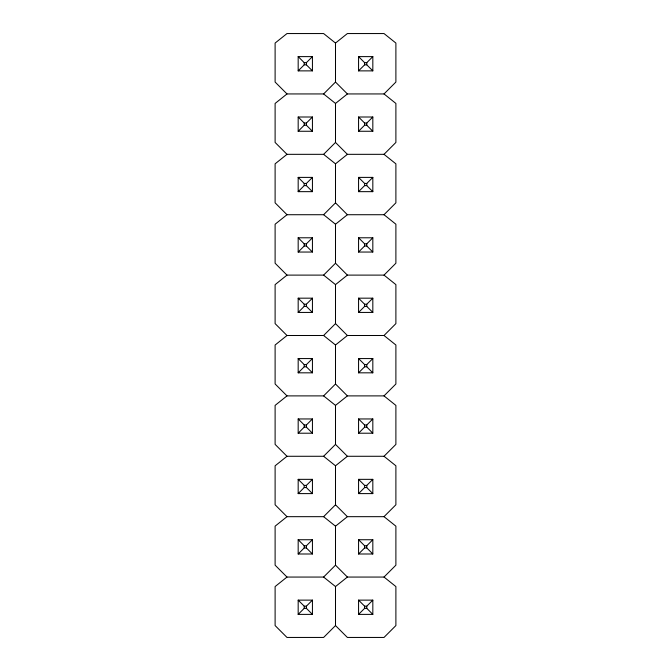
<?xml version="1.0" encoding="UTF-8"?>
<svg xmlns="http://www.w3.org/2000/svg" width="671" height="671" viewBox="0 0 671 671"><rect width="100%" height="100%" fill="white"/><g stroke="black" fill="none" stroke-linecap="round" stroke-linejoin="round"><path stroke-width="1.01" d="M298.176 70.874L304.215 64.835L306.395 64.835L312.434 70.874L298.176 70.874L298.176 56.616L312.434 56.616L312.434 70.874M298.176 56.616L304.215 62.655L306.395 62.655L312.434 56.616M286.995 154.33L275.11 142.445L275.11 103.451L286.995 93.94L323.615 93.94L335.5 82.055L335.5 43.061L347.385 33.55L384.005 33.55L395.89 43.061L395.89 82.055L384.005 93.94L347.385 93.94L335.5 103.451L335.5 142.445L323.615 154.33L286.995 154.33L275.11 163.841L275.11 202.835L286.995 214.72L323.615 214.72L335.5 224.231L335.5 263.225L323.615 275.11L286.995 275.11L275.11 284.621L275.11 323.615L286.995 335.5L323.615 335.5L335.5 345.011L335.5 384.005L323.615 395.89L286.995 395.89L275.11 405.401L275.11 444.395L286.995 456.28L323.615 456.28L335.5 465.791L335.5 504.785L323.615 516.67L286.995 516.67L275.11 526.181L275.11 565.175L286.995 577.06L323.615 577.06L335.5 586.571L335.5 625.565L347.385 637.45L384.005 637.45L395.89 625.565L395.89 586.571L384.005 577.06L347.385 577.06L335.5 586.571M298.176 131.264L304.215 125.225L304.215 123.045L298.176 117.006L312.434 117.006L312.434 131.264L298.176 131.264L298.176 117.006M304.215 123.045L306.395 123.045L312.434 117.006M358.566 70.874L364.605 64.835L366.785 64.835L372.824 70.874L358.566 70.874L358.566 56.616L372.824 56.616L372.824 70.874M358.566 56.616L364.605 62.655L366.785 62.655L372.824 56.616M298.176 191.654L304.215 185.615L306.395 185.615L312.434 191.654L312.434 177.396L298.176 177.396L298.176 191.654L312.434 191.654M298.176 177.396L304.215 183.435L306.395 183.435L312.434 177.396M358.566 131.264L364.605 125.225L364.605 123.045L358.566 117.006L372.824 117.006L372.824 131.264L358.566 131.264L358.566 117.006M364.605 123.045L366.785 123.045L372.824 117.006M323.615 214.72L335.5 202.835L335.5 163.841L347.385 154.33L384.005 154.33L395.89 163.841L395.89 202.835L384.005 214.72L347.385 214.72L335.5 224.231M384.005 154.33L395.89 142.445L395.89 103.451L384.005 93.94M298.176 252.044L304.215 246.005L306.395 246.005L312.434 252.044L298.176 252.044L298.176 237.786L312.434 237.786L312.434 252.044M298.176 237.786L304.215 243.825L306.395 243.825L312.434 237.786M358.566 191.654L364.605 185.615L364.605 183.435L358.566 177.396L372.824 177.396L372.824 191.654L358.566 191.654L358.566 177.396M364.605 183.435L366.785 183.435L372.824 177.396M298.176 312.434L304.215 306.395L306.395 306.395L312.434 312.434L298.176 312.434L298.176 298.176L312.434 298.176L312.434 312.434M298.176 298.176L304.215 304.215L306.395 304.215L312.434 298.176M358.566 252.044L364.605 246.005L366.785 246.005L372.824 252.044L358.566 252.044L358.566 237.786L372.824 237.786L372.824 252.044M358.566 237.786L364.605 243.825L366.785 243.825L372.824 237.786M323.615 335.5L335.5 323.615L335.5 284.621L323.615 275.11M335.5 284.621L347.385 275.11L384.005 275.11L395.89 263.225L395.89 224.231L384.005 214.72M298.176 372.824L304.215 366.785L306.395 366.785L312.434 372.824L298.176 372.824L298.176 358.566L312.434 358.566L312.434 372.824M298.176 358.566L304.215 364.605L306.395 364.605L312.434 358.566M358.566 312.434L364.605 306.395L366.785 306.395L372.824 312.434L358.566 312.434L358.566 298.176L372.824 298.176L372.824 312.434M358.566 298.176L364.605 304.215L366.785 304.215L372.824 298.176M335.5 345.011L347.385 335.5L384.005 335.5L395.89 323.615L395.89 284.621L384.005 275.11M298.176 433.214L304.215 427.175L306.395 427.175L312.434 433.214L298.176 433.214L298.176 418.956L312.434 418.956L312.434 433.214M306.395 427.175L306.395 424.995L312.434 418.956M358.566 372.824L364.605 366.785L364.605 364.605L358.566 358.566L372.824 358.566L372.824 372.824L358.566 372.824L358.566 358.566M364.605 364.605L366.785 364.605L372.824 358.566M323.615 456.28L335.5 444.395L335.5 405.401L347.385 395.89L384.005 395.89L395.89 405.401L395.89 444.395L384.005 456.28L347.385 456.28L335.5 465.791M384.005 395.89L395.89 384.005L395.89 345.011L384.005 335.5M298.176 493.604L304.215 487.565L306.395 487.565L312.434 493.604L312.434 479.346L298.176 479.346L298.176 493.604L312.434 493.604M306.395 487.565L306.395 485.385L312.434 479.346M358.566 433.214L364.605 427.175L366.785 427.175L372.824 433.214L372.824 418.956L358.566 418.956L358.566 433.214L372.824 433.214M358.566 418.956L364.605 424.995L366.785 424.995L372.824 418.956M298.176 553.994L304.215 547.955L306.395 547.955L312.434 553.994L312.434 539.736L298.176 539.736L298.176 553.994L312.434 553.994M306.395 547.955L306.395 545.775L312.434 539.736M358.566 493.604L364.605 487.565L366.785 487.565L372.824 493.604L372.824 479.346L358.566 479.346L358.566 493.604L372.824 493.604M358.566 479.346L364.605 485.385L366.785 485.385L372.824 479.346M323.615 577.06L335.5 565.175L335.5 526.181L347.385 516.67L384.005 516.67L395.89 526.181L395.89 565.175L384.005 577.06M384.005 516.67L395.89 504.785L395.89 465.791L384.005 456.28M298.176 614.384L304.215 608.345L306.395 608.345L312.434 614.384L312.434 600.126L298.176 600.126L298.176 614.384L312.434 614.384M298.176 600.126L304.215 606.165L306.395 606.165L312.434 600.126M358.566 553.994L364.605 547.955L366.785 547.955L372.824 553.994L372.824 539.736L358.566 539.736L358.566 553.994L372.824 553.994M358.566 539.736L364.605 545.775L366.785 545.775L372.824 539.736M335.5 625.565L323.615 637.45L286.995 637.45L275.11 625.565L275.11 586.571L286.995 577.06M358.566 614.384L364.605 608.345L366.785 608.345L372.824 614.384L372.824 600.126L358.566 600.126L358.566 614.384L372.824 614.384M358.566 600.126L364.605 606.165L366.785 606.165L372.824 600.126M286.995 214.72L275.11 224.231L275.11 263.225L286.995 275.11M286.995 335.5L275.11 345.011L275.11 384.005L286.995 395.89M286.995 456.28L275.11 465.791L275.11 504.785L286.995 516.67M304.215 125.225L306.395 125.225L312.434 131.264M364.605 125.225L366.785 125.225L372.824 131.264M364.605 185.615L366.785 185.615L372.824 191.654M364.605 366.785L366.785 366.785L372.824 372.824M298.176 418.956L304.215 424.995L306.395 424.995M298.176 479.346L304.215 485.385L306.395 485.385M298.176 539.736L304.215 545.775L306.395 545.775M335.5 43.061L323.615 33.55L286.995 33.55L275.11 43.061L275.11 82.055L286.995 93.94M323.615 93.94L335.5 103.451M323.615 154.33L335.5 163.841M323.615 395.89L335.5 405.401M323.615 516.67L335.5 526.181M335.5 82.055L347.385 93.94M335.5 142.445L347.385 154.33M335.5 202.835L347.385 214.72M335.5 263.225L347.385 275.11M335.5 323.615L347.385 335.5M335.5 384.005L347.385 395.89M335.5 444.395L347.385 456.28M335.5 504.785L347.385 516.67M335.5 565.175L347.385 577.06M366.785 62.655L366.785 64.835M366.785 123.045L366.785 125.225M366.785 183.435L366.785 185.615M366.785 243.825L366.785 246.005M366.785 304.215L366.785 306.395M366.785 364.605L366.785 366.785M366.785 424.995L366.785 427.175M366.785 485.385L366.785 487.565M366.785 545.775L366.785 547.955M366.785 606.165L366.785 608.345M364.605 62.655L364.605 64.835M364.605 243.825L364.605 246.005M364.605 304.215L364.605 306.395M364.605 424.995L364.605 427.175M364.605 485.385L364.605 487.565M364.605 545.775L364.605 547.955M364.605 606.165L364.605 608.345M306.395 62.655L306.395 64.835M306.395 123.045L306.395 125.225M306.395 183.435L306.395 185.615M306.395 243.825L306.395 246.005M306.395 304.215L306.395 306.395M306.395 364.605L306.395 366.785M306.395 606.165L306.395 608.345M304.215 62.655L304.215 64.835M304.215 183.435L304.215 185.615M304.215 243.825L304.215 246.005M304.215 304.215L304.215 306.395M304.215 364.605L304.215 366.785M304.215 424.995L304.215 427.175M304.215 485.385L304.215 487.565M304.215 545.775L304.215 547.955M304.215 606.165L304.215 608.345"/></g></svg>
